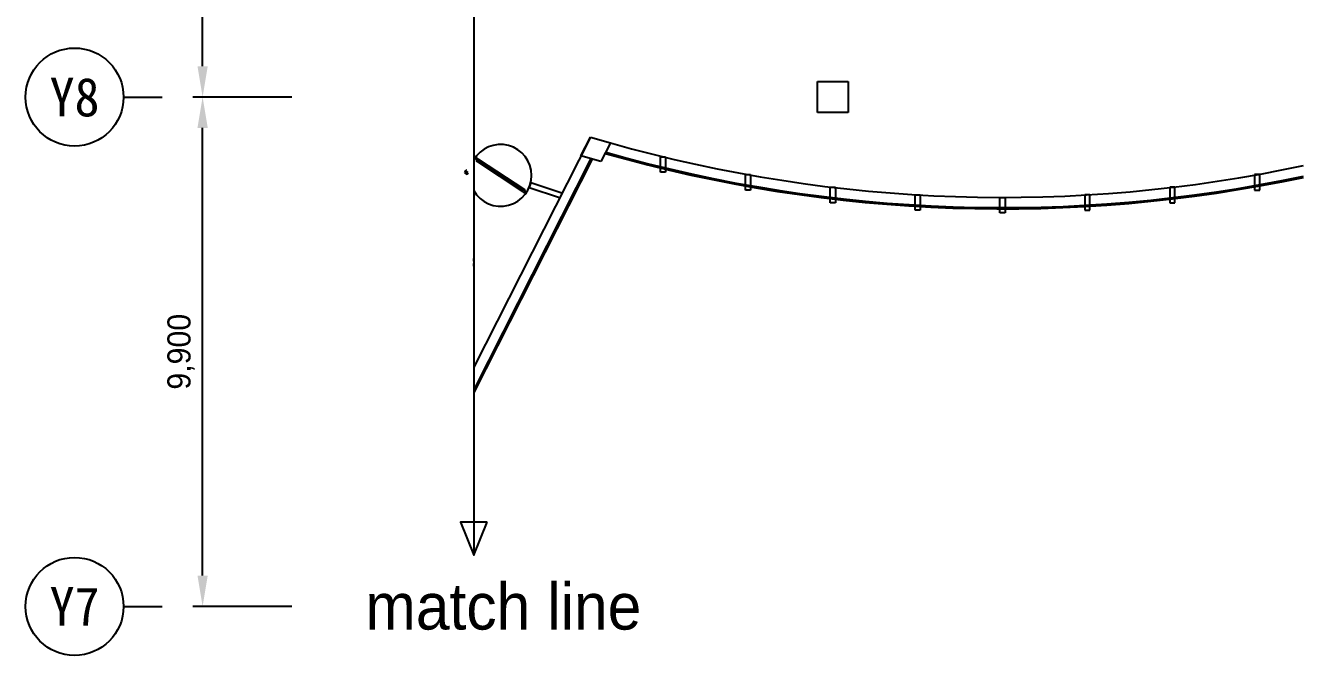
# Model space of a CAD drawing. Header units: millimetres. Extents: x 635438 to 684586, y -467743 to -415930.
# Drawn here: x 635438 to 660283, y -457325 to -445082 of the extents above; entities that cross this region are included whole.
import ezdxf
from ezdxf.enums import TextEntityAlignment as Align

# ---------------------------------------------------------------- set-up
doc = ezdxf.new("R2010")
doc.units = ezdxf.units.MM
doc.header["$LTSCALE"] = 500
doc.header["$PDMODE"] = 2
doc.layers.get('0').update_dxf_attribs({"color": 251})
doc.layers.get('Defpoints').update_dxf_attribs({"color": 8})
for name, color, linetype in [('SYM', 7, 'Continuous'), ('TXT', 7, 'Continuous'), ('동물실', 9, 'Continuous')]:
    doc.layers.add(name, color=color, linetype=linetype)
doc.styles.add('돋움', font='DotumChe.ttf')
doc.styles.add('울릉도l', font='Dotum.ttf')
doc.dimstyles.new('HS-300', dxfattribs={"dimscale": 150, "dimtxt": 3, "dimasz": 4, "dimexe": 1.25, "dimexo": 2, "dimgap": 1, "dimtad": 1, "dimtoh": 1, "dimdec": 0, "dimlunit": 6, "dimtxsty": '울릉도l', "dimcen": 2.5, "dimclrd": 15, "dimclre": 15, "dimadec": 0, "dimazin": 0, "dimtfac": 1, "dimtdec": 0, "dimtmove": 0, "dimatfit": 3, "dimfxl": 1, "dimarcsym": 0})

# ---------------------------------------------------------------- blocks, each defined once
blk = doc.blocks.new('*D13')
at = {"lineweight": -2, "transparency": 16777216}
for p, q in [((640612, -446472), (638693, -446472)), ((638880, -455772), (638880, -447072)), ((640612, -456372), (638693, -456372))]:
    blk.add_line(p, q, dxfattribs=at)
at = {"transparency": 16777216}
for points in [[(638780, -447072), (638980, -447072), (638880, -446472)], [(638780, -455772), (638980, -455772), (638880, -456372)]]:
    blk.add_solid(points, dxfattribs=at)
at = {"layer": 'Defpoints', "color": 0, "transparency": 16777216}
for p in [(638880, -446472), (640912, -446472), (640912, -456372)]:
    blk.add_point(p, dxfattribs=at)
at = {"transparency": 16777216, "insert": (638462, -451422), "char_height": 450, "attachment_point": 5, "rotation": 90, "style": '울릉도l'}
blk.add_mtext('9,900', dxfattribs=at)
blk = doc.blocks.new('*D12')
at = {"lineweight": -2, "transparency": 16777216}
for p, q in [((640612, -439872), (638693, -439872)), ((638880, -445872), (638880, -440472)), ((640612, -446472), (638693, -446472))]:
    blk.add_line(p, q, dxfattribs=at)
at = {"transparency": 16777216}
for points in [[(638780, -440472), (638980, -440472), (638880, -439872)], [(638780, -445872), (638980, -445872), (638880, -446472)]]:
    blk.add_solid(points, dxfattribs=at)
at = {"layer": 'Defpoints', "color": 0, "transparency": 16777216}
for p in [(638880, -439872), (640912, -439872), (640912, -446472)]:
    blk.add_point(p, dxfattribs=at)
at = {"transparency": 16777216, "insert": (638462, -443172), "char_height": 450, "attachment_point": 5, "rotation": 90, "style": '울릉도l'}
blk.add_mtext('6,600', dxfattribs=at)
blk = doc.blocks.new('주열마킹$0$')
blk.add_line((0, 5), (0, 0))
blk.add_circle((0, 11.35), 6.35)
at = {"color": 3, "style": '돋움'}
blk.add_attdef('NO', text='', height=5, dxfattribs=at).set_placement((0, 11.35), align=Align.MIDDLE_CENTER)
blk = doc.blocks.new('g1')
at = {"layer": 'SYM', "color": 2, "linetype": 'Continuous'}
blk.add_lwpolyline([(171, -69.3), (171, 69.3), (0, 0)], close=True, dxfattribs=at)

msp = doc.modelspace()

# ---------------------------------------------------------------- linework, layer by layer
msp.add_line((644151.1, -439952.4), (644151.1, -455376.3))
msp.add_line((644151.1, -439952.4), (644151.1, -455376.3))
at = {"layer": '동물실', "color": 251}
for p, q in [((650832.8, -446172.3), (651432.8, -446172.3)), ((650832.8, -446772.3), (650832.8, -446172.3)), ((651432.8, -446172.3), (651432.8, -446772.3)), ((651432.8, -446772.3), (650832.8, -446772.3)), ((646418.5, -447249.6), (644151.1, -451721.9)), ((646235, -447612.2), (646418.5, -447249.6)), ((646418.5, -447249.6), (646809.3, -447363.3)), ((646809.3, -447363.3), (646625.4, -447726.1)), ((646430.1, -447669.1), (644151.1, -452164.2)), ((646453.5, -447675.9), (644151.1, -452217.2)), ((644186.9, -447644.6), (644178.6, -447657.1)), ((644178.6, -447657.1), (644216.2, -447681.8)), ((644237, -447677.5), (644186.9, -447644.6)), ((644216.2, -447681.8), (644197, -447711.1)), ((644209.6, -447719.3), (644237, -447677.5)), ((645130.2, -448284.9), (644227.4, -447692.1)), ((644237, -447677.5), (645139.8, -448270.3)), ((646625.4, -447726.1), (646235, -447612.2)), ((647782.8, -447932.1), (647782.8, -447632.1)), ((647782.8, -447632.1), (647882.8, -447632.1)), ((647882.8, -447632.1), (647882.8, -447932.1)), ((643999.4, -447893.4), (643972, -447935.2)), ((643972, -447935.2), (644022.1, -447968.1)), ((644012, -447901.6), (643999.4, -447893.4)), ((644003.7, -447914.2), (644012, -447901.6)), ((644041.3, -447938.9), (644003.7, -447914.2)), ((644022.1, -447968.1), (644041.3, -447938.9)), ((644022.1, -447968.1), (644041.3, -447938.9)), ((644197, -447711.1), (644209.6, -447719.3)), ((645112.3, -448312.1), (644209.6, -447719.3)), ((645122, -448297.5), (644219.2, -447704.7)), ((647882.8, -447932.1), (647782.8, -447932.1)), ((645258.6, -448135.1), (645227.2, -448230.1)), ((645258.6, -448135.2), (645867.2, -448336.3)), ((649432.8, -448280.1), (649432.8, -447980.1)), ((649432.8, -447980.1), (649532.8, -447980.1)), ((649532.8, -447980.1), (649532.8, -448280.1)), ((659432.8, -447980.2), (659332.8, -447980.2)), ((659332.8, -447980.2), (659332.8, -448280.2)), ((659432.8, -448280.2), (659432.8, -447980.2)), ((645139.8, -448270.3), (645112.3, -448312.1)), ((645112.3, -448312.1), (645162.5, -448345)), ((645152.3, -448278.5), (645139.8, -448270.3)), ((645144.1, -448291.1), (645152.3, -448278.5)), ((645181.7, -448315.8), (645144.1, -448291.1)), ((645162.5, -448345), (645181.7, -448315.8)), ((645162.5, -448345), (645181.7, -448315.8)), ((645227.2, -448230.1), (645821.5, -448426.5)), ((649532.8, -448280.1), (649432.8, -448280.1)), ((651082.5, -448526), (651082.5, -448226)), ((651082.5, -448226), (651182.5, -448226)), ((651182.5, -448226), (651182.5, -448526)), ((652732.7, -448672.5), (652732.7, -448372.5)), ((652732.7, -448372.5), (652832.7, -448372.5)), ((652832.7, -448372.5), (652832.7, -448672.5)), ((654382.8, -448721.2), (654382.8, -448421.2)), ((654382.8, -448421.2), (654482.8, -448421.2)), ((654482.8, -448421.2), (654482.8, -448721.2)), ((656132.8, -448372.5), (656032.8, -448372.5)), ((656032.8, -448372.5), (656032.8, -448672.5)), ((656132.8, -448672.5), (656132.8, -448372.5)), ((657782.8, -448226.1), (657682.8, -448226.1)), ((657682.8, -448226.1), (657682.8, -448526.1)), ((657782.8, -448526.1), (657782.8, -448226.1)), ((659332.8, -448280.2), (659432.8, -448280.2)), ((651182.5, -448526), (651082.5, -448526)), ((652832.7, -448672.5), (652732.7, -448672.5)), ((656032.8, -448672.5), (656132.8, -448672.5)), ((657682.8, -448526.1), (657782.8, -448526.1)), ((654482.8, -448721.2), (654382.8, -448721.2))]:
    msp.add_line(p, q, dxfattribs=at)
for centre, radius, start, end in [((644674.7, -447994.8), 600.5, 209.33088, 150.66912), ((654433, -420422.5), 27998.7, 254.19973, 282.05973), ((654433, -420422.5), 28222.7, 254.11066, 281.9626), ((654433, -420422.5), 28198.7, 254.12013, 281.97293), ((643758.1, -449683.3), 400, 349.31699, 10.68301)]:
    msp.add_arc(centre, radius, start, end, dxfattribs=at)

# ---------------------------------------------------------------- block references
ref = msp.add_blockref('주열마킹$0$', (638092.9, -446472.3), dxfattribs=dict(xscale=150, yscale=150, zscale=150, rotation=90))
ref.add_attrib('NO', 'Y8', dxfattribs={"height": 750, "style": '돋움'}).set_placement((636390.4, -446472.3), align=Align.MIDDLE_CENTER)
ref = msp.add_blockref('주열마킹$0$', (638092.9, -456372.3), dxfattribs=dict(xscale=150, yscale=150, zscale=150, rotation=90))
ref.add_attrib('NO', 'Y7', dxfattribs={"height": 750, "style": '돋움'}).set_placement((636390.4, -456372.3), align=Align.MIDDLE_CENTER)
at = {"layer": 'TXT', "color": 9, "linetype": 'Continuous', "xscale": 3.75, "yscale": 3.75, "zscale": 3.75, "rotation": 90}
msp.add_blockref('g1', (644151.1, -455376.3), dxfattribs=at)

# ---------------------------------------------------------------- texts
at = {"insert": (644727.7, -456378.4), "char_height": 900, "attachment_point": 5, "style": '울릉도l'}
msp.add_mtext('match line', dxfattribs=at)

# ---------------------------------------------------------------- dimensions: what is measured, and where the dimension line sits
for base, p1, p2, picture, middle in [((638880.4, -439872.3), (640911.6, -446472.3), (640911.6, -439872.3), '*D12', (638461.7, -443172.3)), ((638880.4, -446472.3), (640911.6, -456372.3), (640911.6, -446472.3), '*D13', (638461.7, -451422.3))]:
    dim = msp.add_linear_dim(base=base, p1=p1, p2=p2, angle=90, dimstyle='HS-300', override={"dimclrd": 256, "dimclre": 256, "dimclrt": 256, "dimtmove": 1})
    dim.commit()
    dim.dimension.update_dxf_attribs({"geometry": picture, "text_midpoint": middle})

doc.saveas('drawing.dxf')
